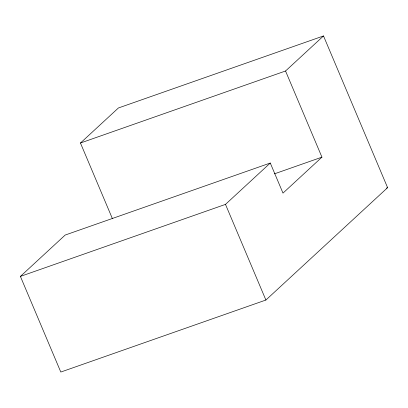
<?xml version="1.0" encoding="UTF-8"?>
<svg xmlns="http://www.w3.org/2000/svg" width="408" height="408" viewBox="0 0 408 408"><rect width="100%" height="100%" fill="white"/><g stroke="black" fill="none" stroke-linecap="round" stroke-linejoin="round"><path stroke-width="0.61" d="M112.394 218.627L80.458 143.019L118.422 107.967L323.513 35.95L387.6 187.665L265.894 300.033L60.802 372.05L20.4 276.405L65.188 235.049L270.28 163.032L282.989 193.117L321.943 157.156L285.544 71.002L323.513 35.95M20.4 276.405L225.491 204.382L270.28 163.032M80.458 143.019L285.544 71.002M274.426 173.844L321.943 157.156M386.396 188.088L387.6 187.665M225.491 204.382L265.894 300.033"/></g></svg>
